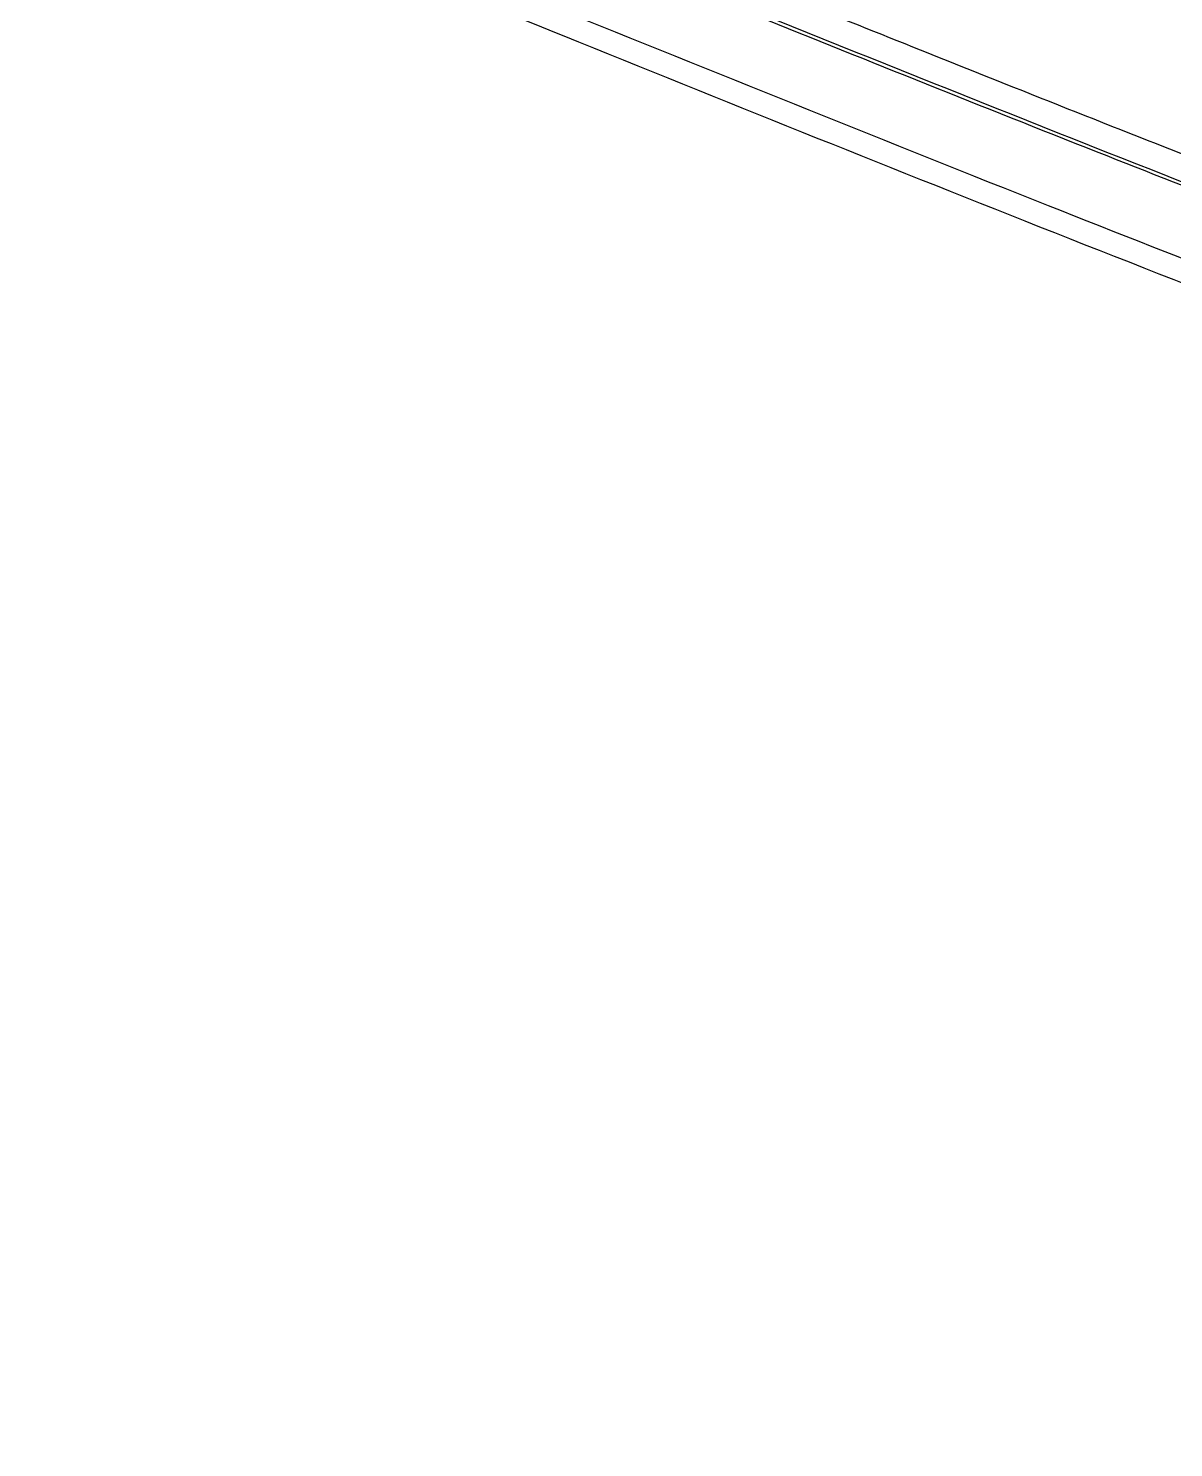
# Model space of a CAD drawing. Extents: x 7905 to 14077, y -986 to 9572.
# Drawn here: x 8290.1 to 8338.2, y -475.3 to -415.7 of the extents above; entities that cross this region are included whole.
import ezdxf

# ---------------------------------------------------------------- set-up
doc = ezdxf.new("R2010")
doc.units = 0
doc.header["$LTSCALE"] = 20
doc.header["$MEASUREMENT"] = 0
doc.layers.get('0').update_dxf_attribs({"linetype": 'CONTINUOUS'})
doc.layers.add('1', color=1, linetype='CONTINUOUS')

# ---------------------------------------------------------------- blocks, each defined once
blk = doc.blocks.new('A$C9bb48bae')
at = {"layer": '1', "color": 7, "linetype": 'Continuous'}
for points, knots in [([(477.617, 118.024), (447.774, 107.182), (417.595, 97.28), (371.941, 83.603), (356.658, 79.179), (325.941, 71.072), (310.493, 67.492), (294.962, 64.378)], [0, 0, 0, 0, 0.5, 0.5, 0.75, 0.75, 1, 1, 1, 1]), ([(477.943, 117.193), (473.178, 115.482), (463.041, 111.842), (446.845, 106.279), (428.757, 100.251), (408.755, 93.823), (385.449, 86.665), (362.83, 80.076), (339.809, 73.744), (318.39, 68.419), (302.849, 65.152), (295.105, 63.524)], [0, 0, 0, 0, 0.079655, 0.169452, 0.269417, 0.379575, 0.499943, 0.65291, 0.750136, 0.875496, 1, 1, 1, 1]), ([(508.182, 86.653), (507.757, 86.481), (506.399, 85.933), (503.595, 84.81), (499.265, 83.07), (493.41, 80.713), (486.031, 77.735), (477.128, 74.14), (466.69, 69.95), (454.698, 65.219), (441.135, 59.987), (425.982, 54.306), (409.213, 48.254), (390.793, 41.938), (370.673, 35.522), (348.786, 29.265), (325.043, 23.583), (299.338, 19.192), (271.75, 16.761), (242.549, 15.003), (211.892, 14.296), (180.131, 14.157), (147.467, 14.175), (114.228, 14.185), (81.159, 14.197), (49.625, 14.21), (22.358, 14.224), (3.8, 14.238), (-0.002, 14.25), (0, 14.253)], [0, 0, 0, 0, 0.002237, 0.007152, 0.014744, 0.025013, 0.037959, 0.053582, 0.07188, 0.092854, 0.116505, 0.142832, 0.171833, 0.20351, 0.237859, 0.274881, 0.314573, 0.356936, 0.402004, 0.449781, 0.500255, 0.55342, 0.609269, 0.667805, 0.729036, 0.79296, 0.859558, 0.928803, 1, 1, 1, 1]), ([(508.573, 85.614), (501.171, 82.644), (486.756, 76.859), (465.338, 68.201), (438.594, 57.77), (407.467, 46.297), (372.145, 34.632), (340.79, 25.91), (315.509, 20.67), (296.669, 17.977), (280.021, 16.348), (262.801, 15.059), (243.444, 14.008), (224.106, 13.405), (198.55, 13.042), (173.796, 13.001), (149.29, 13), (128.878, 13.001), (107.287, 13.001), (84.958, 13.001), (63.975, 13.001), (40.827, 13.001), (23.089, 13.001), (11.488, 13.001), (5.312, 13.001), (1.712, 13.001), (0.972, 13.001), (0.968, 13.001)], [0, 0, 0, 0, 0.039003, 0.075957, 0.112972, 0.179376, 0.238139, 0.29481, 0.338391, 0.364249, 0.387853, 0.420247, 0.44887, 0.483127, 0.51582, 0.576231, 0.608416, 0.642464, 0.683469, 0.724728, 0.767812, 0.808151, 0.875463, 0.906299, 0.936507, 0.968699, 1, 1, 1, 1]), ([(450.492, 62.266), (454.751, 63.928), (463.785, 67.453), (477.287, 72.861), (491.021, 78.433), (500.003, 82.087), (504.494, 83.914)], [0, 0, 0, 0, 0.235726, 0.499999, 0.749999, 1, 1, 1, 1]), ([(343.494, 23.625), (352.821, 26.205), (371.476, 31.366), (398.789, 40.231), (424.367, 49.298), (446.554, 57.65), (466.636, 65.502), (485.737, 73.198), (499.017, 78.603), (505.624, 81.292)], [0, 0, 0, 0, 0.168543, 0.337103, 0.500019, 0.641198, 0.75001, 0.875634, 1, 1, 1, 1]), ([(506.035, 80.418), (502.707, 79.069), (496.058, 76.374), (482.763, 70.959), (466.111, 64.266), (451.616, 58.61), (441.551, 54.771), (434.83, 52.234), (422.482, 47.657), (405.572, 41.609), (385.136, 34.764), (368.668, 29.686), (354.838, 25.799), (347.918, 23.873), (343.757, 22.714)], [0, 0, 0, 0, 0.062547, 0.125006, 0.249989, 0.374972, 0.395805, 0.437472, 0.499979, 0.624989, 0.749999, 0.874999, 0.924839, 1, 1, 1, 1])]:
    blk.add_open_spline(points, degree=3, knots=knots, dxfattribs=at)

msp = doc.modelspace()

# ---------------------------------------------------------------- block references
at = {"xscale": -1}
msp.add_blockref('A$C9bb48bae', (8798.68307, -488.3024), dxfattribs=at)

doc.saveas('drawing.dxf')
